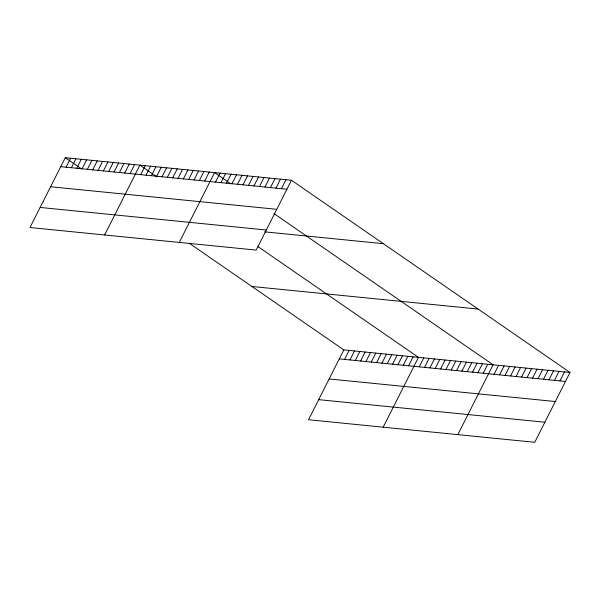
<?xml version="1.0" encoding="UTF-8"?>
<svg xmlns="http://www.w3.org/2000/svg" width="600" height="600" viewBox="0 0 600 600"><rect width="100%" height="100%" fill="white"/><g stroke="black" fill="none" stroke-linecap="round" stroke-linejoin="round"><path stroke-width="0.9" d="M291.457 180.262L65.273 157.695L30 227.528L256.185 250.095L291.457 180.262L570 372.472L534.727 442.305L308.543 419.737L343.815 349.905L570 372.472M66.075 167.197L70.605 158.227M71.407 167.73L75.938 158.76M76.74 168.262L81.27 159.292M82.073 168.795L86.602 159.825M87.398 169.32L91.935 160.35M92.73 169.852L97.26 160.882M98.062 170.385L102.593 161.415M103.395 170.917L107.925 161.947M108.727 171.45L113.257 162.48M114.06 171.983L118.59 163.012M119.392 172.515L123.922 163.545M124.725 173.047L129.255 164.078M130.05 173.58L134.587 164.61M104.64 234.975L139.913 165.142L156.885 176.85M140.715 174.645L145.245 165.675M146.047 175.178L150.578 166.208M151.38 175.71L155.91 166.74M156.712 176.243L161.243 167.273M162.045 176.767L166.575 167.797M167.377 177.3L171.907 168.33M172.703 177.833L177.24 168.863M178.035 178.365L182.565 169.395M183.368 178.898L187.898 169.928M188.7 179.43L193.23 170.46M194.032 179.962L198.562 170.993M199.365 180.495L203.895 171.525M204.697 181.028L209.228 172.058M179.28 242.423L214.56 172.59L230.82 183.81M215.52 182.108L220.05 173.137M221.01 182.655L225.548 173.685M226.507 183.203L231.038 174.233M231.998 183.75L236.528 174.78M237.495 184.297L242.025 175.328M242.985 184.845L247.515 175.875M248.475 185.392L253.013 176.422M253.972 185.94L258.502 176.97M259.462 186.495L263.993 177.517M264.96 187.042L269.49 178.072M270.45 187.59L274.98 178.62M275.94 188.137L280.478 179.167M281.438 188.685L285.968 179.715M344.61 359.407L349.147 350.438M349.942 359.94L354.48 350.97M355.275 360.472L359.805 351.502M360.608 361.005L365.138 352.035M365.94 361.538L370.47 352.567M371.272 362.07L375.803 353.1M376.605 362.603L381.135 353.632M381.938 363.135L386.467 354.165M387.263 363.668L391.8 354.697M392.595 364.2L397.125 355.23M397.928 364.733L402.457 355.755M403.26 365.257L407.79 356.288M408.592 365.79L413.123 356.82M383.183 427.185L418.455 357.353L258.06 246.667M419.257 366.855L423.787 357.885M424.59 367.388L429.12 358.418M429.915 367.92L434.452 358.95M435.248 368.452L439.778 359.483M440.58 368.985L445.11 360.015M445.912 369.517L450.442 360.548M451.245 370.05L455.775 361.08M456.577 370.582L461.107 361.612M461.91 371.115L466.44 362.145M467.243 371.647L471.772 362.678M472.567 372.173L477.105 363.202M477.9 372.705L482.43 363.735M483.232 373.237L487.763 364.267M457.822 434.632L493.095 364.8L273.952 213.577M494.055 374.317L498.592 365.347M499.553 374.865L504.082 365.895M505.043 375.413L509.572 366.442M510.54 375.968L515.07 366.998M516.03 376.515L520.56 367.545M521.528 377.062L526.058 368.093M527.018 377.61L531.548 368.64M532.507 378.157L537.045 369.188M538.005 378.705L542.535 369.735M543.495 379.252L548.025 370.282M548.993 379.8L553.523 370.83M554.482 380.347L559.013 371.377M559.972 380.895L564.51 371.925M60.742 166.665L286.928 189.233M50.595 186.75L276.788 209.317M40.148 207.442L266.332 230.01M264.712 231.855L383.377 243.69M251.895 286.478L478.08 309.045M339.285 358.875L565.47 381.442M329.138 378.96L555.322 401.528M318.683 399.653L544.868 422.22M65.273 157.695L81.54 168.915M189.248 243.24L343.815 349.905"/></g></svg>
